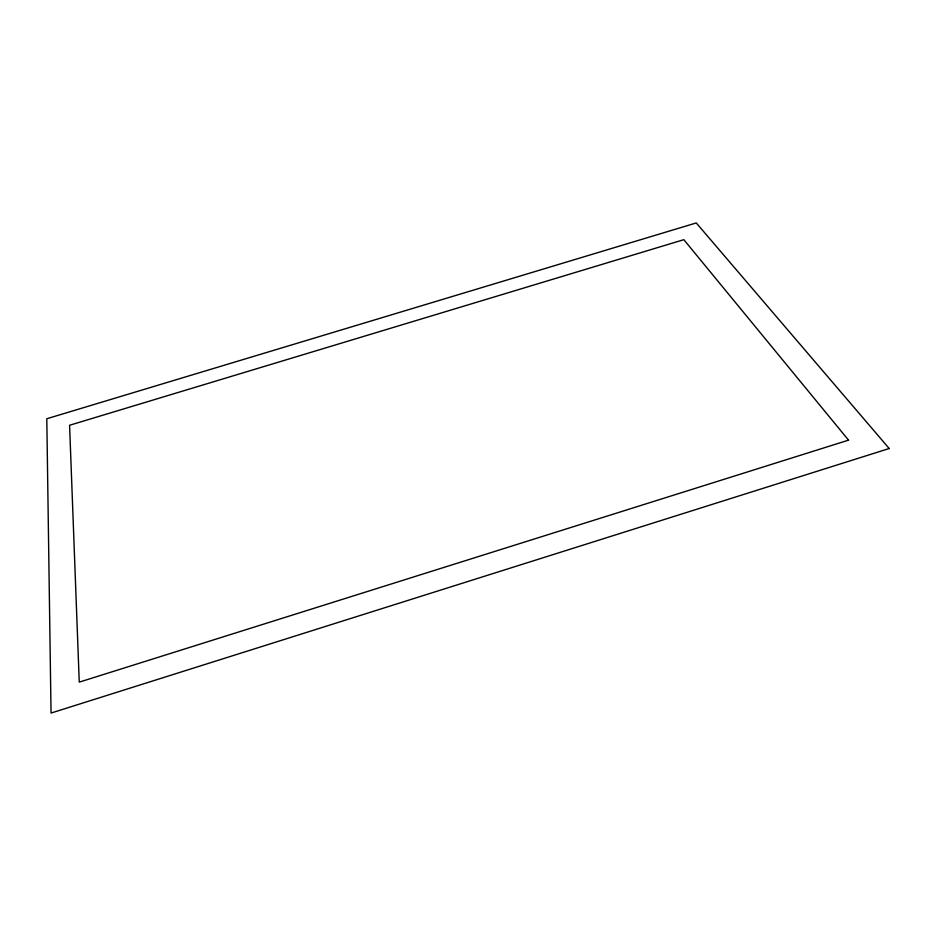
<?xml version="1.0" encoding="UTF-8"?>
<svg xmlns="http://www.w3.org/2000/svg" width="936" height="936" viewBox="0 0 936 936"><rect width="100%" height="100%" fill="white"/><g stroke="black" fill="none" stroke-linecap="round" stroke-linejoin="round"><path stroke-width="1.4" d="M848.542 440.142L79.256 682.133L69.58 425.26L683.83 239.674L848.542 440.142M889.2 448.519L51.047 713.057L46.8 418.743L696.255 222.944L889.2 448.519"/></g></svg>
